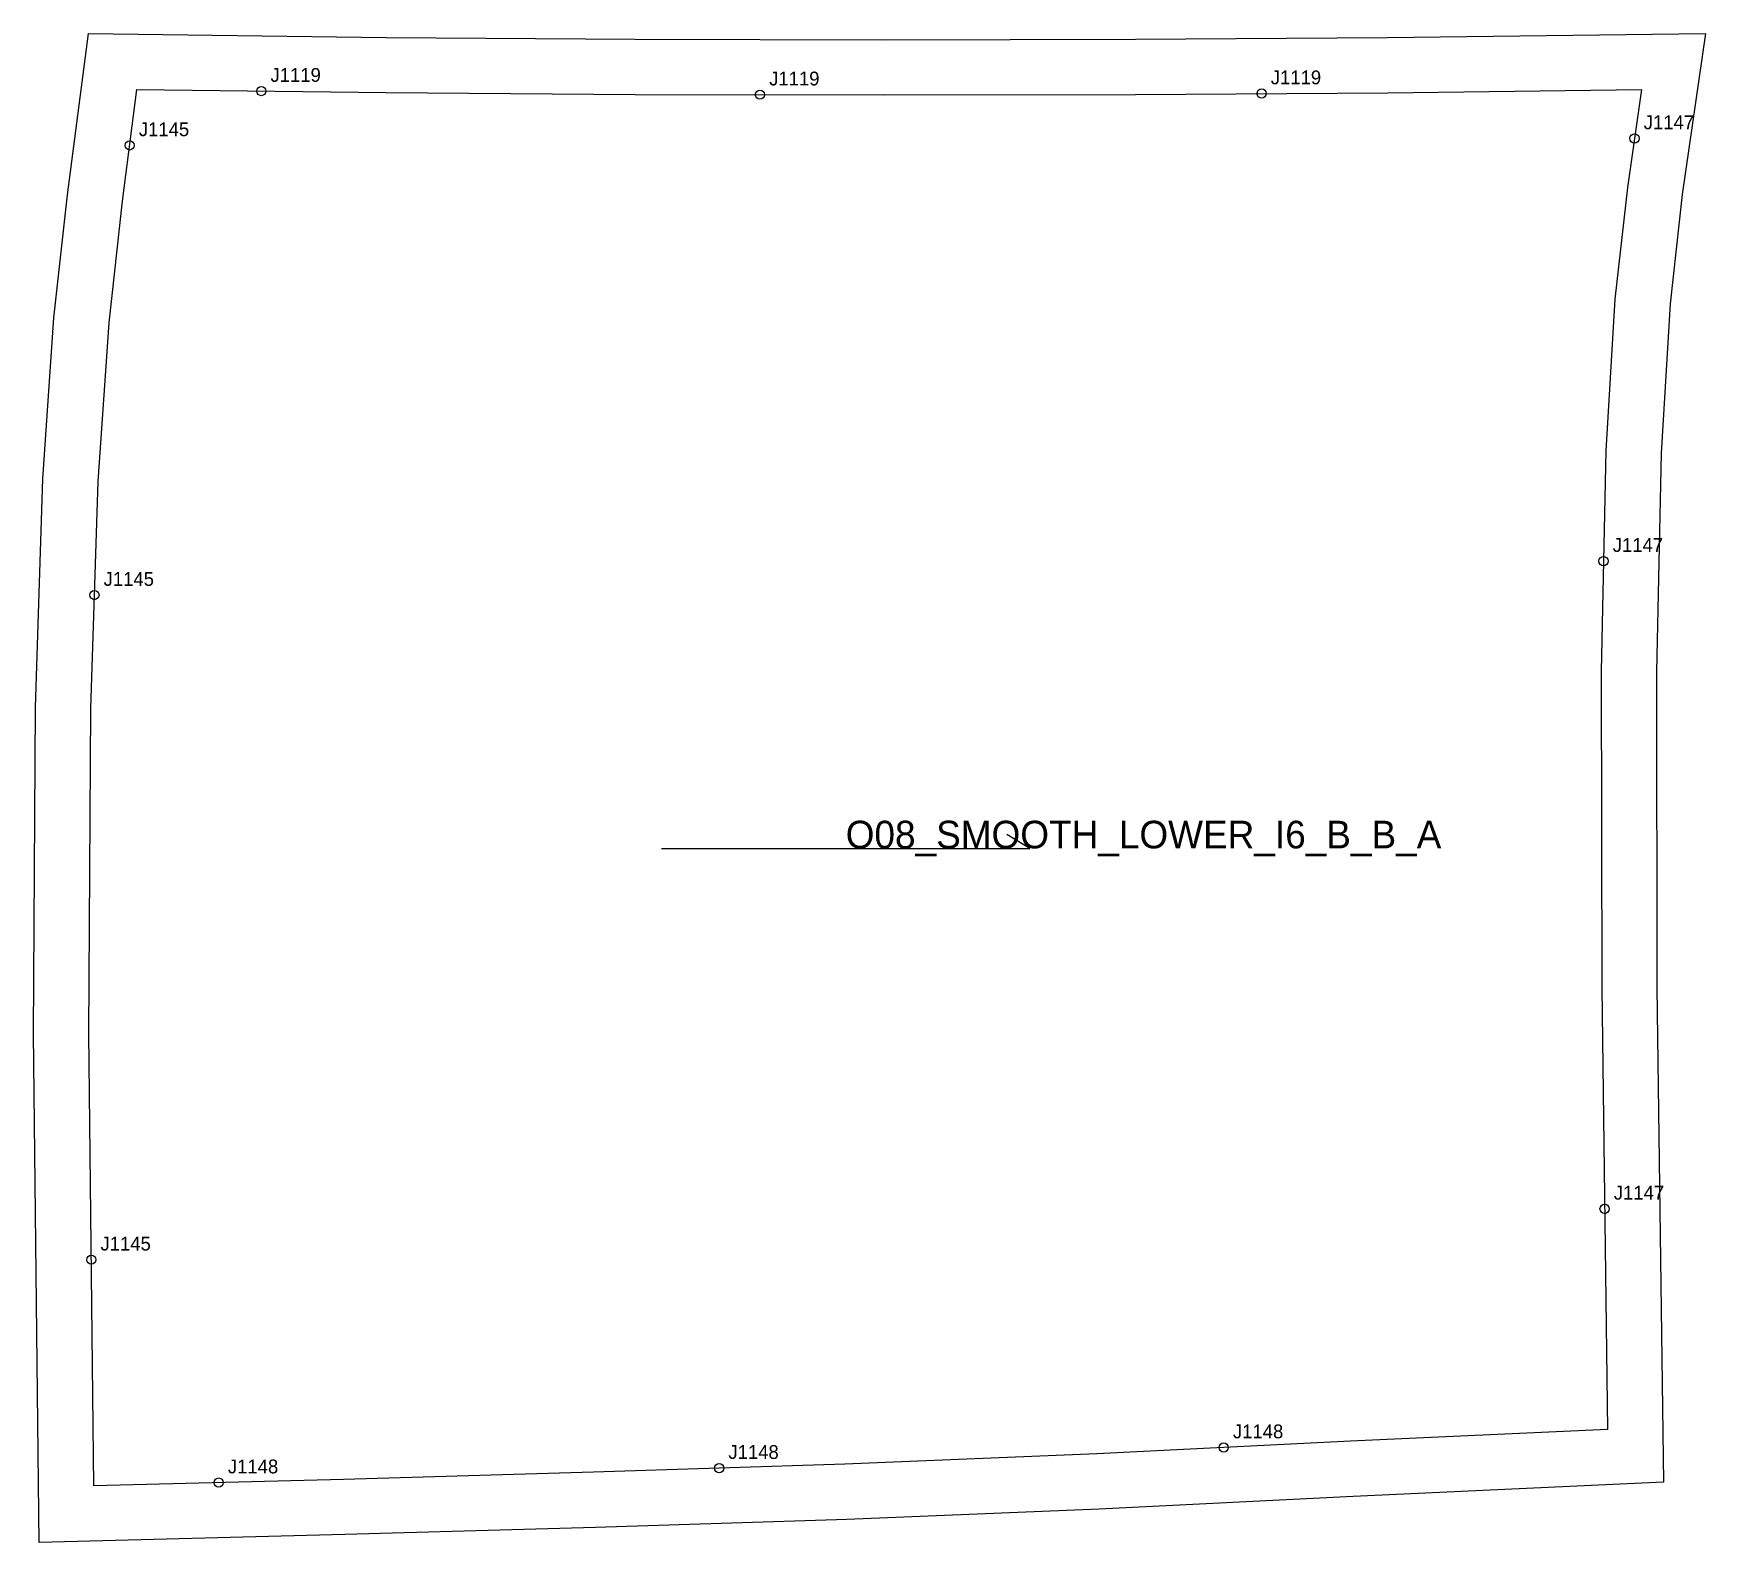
# Model space of a CAD drawing. Header units: millimetres. Extents: x -22 to 341, y -315 to 12.
import ezdxf

# ---------------------------------------------------------------- set-up
doc = ezdxf.new("R2010")
doc.units = ezdxf.units.MM
for name, color, linetype in [('CUT', 1, 'Continuous'), ('GRAIN', 3, 'Continuous'), ('LABEL', 7, 'Continuous'), ('NOTCH', 2, 'Continuous'), ('SEW', 5, 'Continuous')]:
    doc.layers.add(name, color=color, linetype=linetype)

msp = doc.modelspace()

# ---------------------------------------------------------------- linework, layer by layer
at = {"layer": 'CUT'}
msp.add_lwpolyline([(-10.53, 12.13), (54.14, 11.32), (108.2, 10.95), (162.4, 10.82), (216.78, 10.94), (271.41, 11.31), (340.57, 12.17), (335.51, -22.77), (332.85, -46.54), (330.9, -78.95), (329.92, -126.4), (330.02, -195.01), (331.43, -302.35), (264.08, -305.42), (208.95, -308.18), (154.1, -310.4), (99.54, -312.17), (45.18, -313.71), (-21.2, -315.44), (-22.46, -204.98), (-22, -134.15), (-20.41, -84.52), (-18, -49.59), (-15.05, -22.84), (-10.53, 12.13)], close=True, dxfattribs=at)
at = {"layer": 'GRAIN'}
for p, q in [((193.89, -164.74), (188.89, -161.74)), ((113.89, -164.74), (193.89, -164.74))]:
    msp.add_line(p, q, dxfattribs=at)
at = {"layer": 'NOTCH'}
for centre in [(27.01, -0.34), (244.18, -0.87), (135.27, -1.12), (325.14, -10.62), (-1.57, -12.13), (318.41, -102.38), (-9.22, -109.75), (318.65, -242.99), (-9.9, -254.04), (235.96, -294.81), (126.42, -299.29), (17.76, -302.42)]:
    msp.add_circle(centre, 1, dxfattribs=at)
at = {"layer": 'SEW'}
msp.add_lwpolyline([(0, 0), (54.03, -0.68), (108.15, -1.05), (162.4, -1.18), (216.83, -1.06), (271.52, -0.69), (326.68, 0), (323.6, -21.25), (320.89, -45.51), (318.91, -78.46), (317.92, -126.29), (318.02, -195.09), (319.28, -290.89), (263.5, -293.43), (208.41, -296.19), (153.67, -298.41), (99.17, -300.18), (44.86, -301.72), (-9.34, -303.13), (-10.46, -204.95), (-10, -134.38), (-8.43, -85.13), (-6.05, -50.66), (-3.14, -24.26)], close=True, dxfattribs=at)

# ---------------------------------------------------------------- texts
at = {"layer": 'LABEL'}
for s, height, p in [('J1119', 3, (29.01, 1.66)), ('J1119', 3, (137.27, 0.88)), ('J1119', 3, (246.18, 1.13)), ('J1145', 3, (0.43, -10.13)), ('J1147', 3, (327.14, -8.62)), ('J1147', 3, (320.41, -100.38)), ('J1145', 3, (-7.22, -107.75)), ('O08_SMOOTH_LOWER_I6_B_B_A', 6, (153.89, -164.74)), ('J1147', 3, (320.65, -240.99)), ('J1145', 3, (-7.9, -252.04)), ('J1148', 3, (237.96, -292.81)), ('J1148', 3, (19.76, -300.42)), ('J1148', 3, (128.42, -297.29))]:
    msp.add_text(s, height=height, dxfattribs=at).set_placement(p)

doc.saveas('drawing.dxf')
